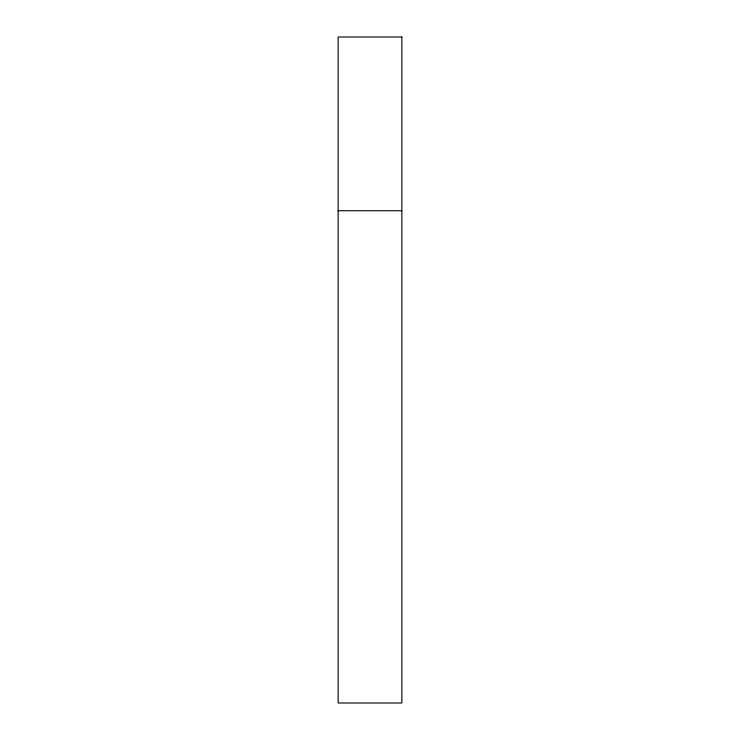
<?xml version="1.0" encoding="UTF-8"?>
<svg xmlns="http://www.w3.org/2000/svg" width="740" height="740" viewBox="0 0 740 740"><rect width="100%" height="100%" fill="white"/><g stroke="black" fill="none" stroke-linecap="round" stroke-linejoin="round"><path stroke-width="1.11" d="M338.152 210.743L401.848 210.743M401.848 37L338.152 37L338.152 703L401.848 703L401.848 37"/></g></svg>
